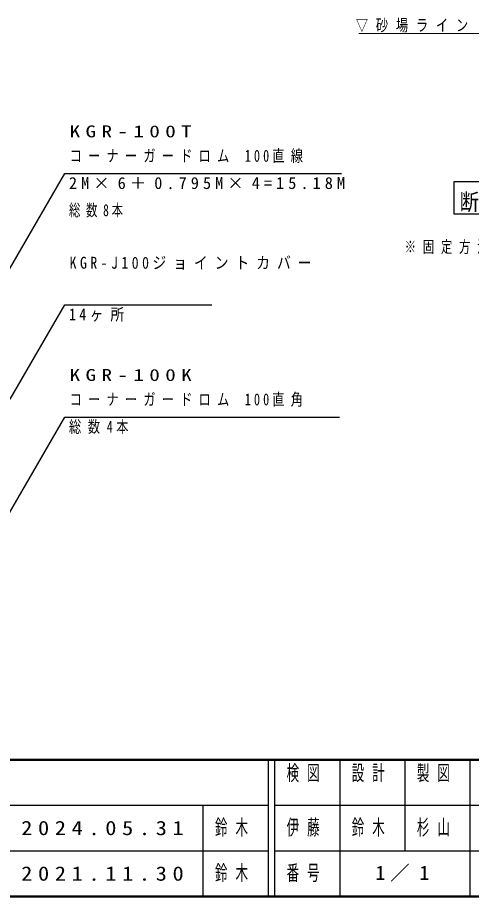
# Model space of a CAD drawing. Units: millimetres, scale not verified. Extents: x -19250 to 0, y 0 to 13350.
# Drawn here: x -14098 to -10614, y 0 to 6753 of the extents above; entities that cross this region are included whole.
import ezdxf

# ---------------------------------------------------------------- set-up
doc = ezdxf.new("R2010")
doc.units = ezdxf.units.MM
for name, color, linetype, lineweight in [('A3図枠', 7, 'Continuous', 25), ('線', 2, 'Continuous', 25), ('補助', 2, 'Continuous', 50)]:
    doc.layers.add(name, color=color, linetype=linetype, lineweight=lineweight)
doc.layers.add('図面プロファイル', color=7, linetype='Continuous')
doc.styles.add('ＭＳ ゴシック', font='')
doc.styles.get('ＭＳ ゴシック').set_extended_font_data('MS Gothic')

msp = doc.modelspace()

# ---------------------------------------------------------------- linework, layer by layer
at = {"layer": 'A3図枠', "lineweight": 50}
for p, q in [((-19250, 1050), (0, 1050)), ((-19250, 0), (0, 0))]:
    msp.add_line(p, q, dxfattribs=at)
at = {"layer": 'A3図枠', "color": 211}
for p, q in [((-12175, 1050), (-12175, 0)), ((-12125, 1050), (-12125, 0)), ((-11625, 1050), (-11625, 350)), ((-11125, 1050), (-11125, 350)), ((-10625, 1050), (-10625, 0)), ((-12125, 350), (0, 350))]:
    msp.add_line(p, q, dxfattribs=at)
at = {"layer": 'A3図枠'}
for p, q in [((-19250, 700), (-12175, 700)), ((-12675, 700), (-12675, 0)), ((-12125, 700), (-9375, 700)), ((-19250, 350), (-12175, 350)), ((-11625, 350), (-11625, 0))]:
    msp.add_line(p, q, dxfattribs=at)
at = {"layer": '線', "color": 7, "lineweight": 13}
msp.add_line((-11478.174, 6630.62), (-9496.41, 6630.62), dxfattribs=at)
at = {"layer": '補助', "lineweight": 25}
for p, q in [((-14160, 4819.904), (-13735, 5556.025)), ((-13735, 5556.025), (-13685, 5556.025)), ((-13685, 5556.025), (-11611.674, 5556.025)), ((-14154.5, 3819.904), (-13735, 4546.499)), ((-13735, 4546.499), (-13685, 4546.499)), ((-13685, 4546.499), (-12606.928, 4546.499)), ((-14160, 2947.904), (-13735, 3684.025)), ((-13735, 3684.025), (-13685, 3684.025)), ((-13685, 3684.025), (-11627.655, 3684.025))]:
    msp.add_line(p, q, dxfattribs=at)
msp.add_lwpolyline([(-10745.717, 5493.912), (-8640.133, 5493.912), (-8640.133, 5244.013), (-10745.717, 5244.013)], close=True, dxfattribs=at)

# ---------------------------------------------------------------- texts
at = {"layer": 'A3図枠', "color": 4, "char_height": 117.3, "style": 'ＭＳ ゴシック'}
for s, insert, attachment_point in [('\\T1.64;\\W0.6;検図', (-11875, 1008.333), 2), ('\\T1.64;\\W0.6;設計', (-11375, 1008.333), 2), ('\\T1.64;\\W0.6;製図', (-10875, 1008.333), 2), ('\\T1.64;\\W0.6;番号', (-11875, 175), 5)]:
    msp.add_mtext(s, dxfattribs=dict(at, insert=insert, attachment_point=attachment_point))
at = {"layer": '図面プロファイル', "attachment_point": 5, "style": 'ＭＳ ゴシック'}
for s, insert, char_height in [('\\T1.5;\\W1.15;2024.05.31', (-13425, 525), 110), ('\\T1.64;\\W0.6;鈴木', (-12425, 525), 117.3), ('\\T1.64;\\W0.6;伊藤', (-11875, 525), 117.3), ('\\T1.64;\\W0.6;鈴木', (-11375, 525), 117.3), ('\\T1.64;\\W0.6;杉山', (-10875, 525), 117.3), ('\\T1.5;\\W1.15;2021.11.30', (-13425, 175), 110), ('\\T1.64;\\W0.6;鈴木', (-12425, 175), 117.3), ('\\T1.5;1／1', (-11125, 175), 110)]:
    msp.add_mtext(s, dxfattribs=dict(at, insert=insert, char_height=char_height))
at = {"layer": '補助', "style": 'ＭＳ ゴシック'}
for s, insert, char_height, attachment_point in [('\\T1.64;\\W0.75;▽砂場ライン', (-11500.859, 6638.919), 91.64, 7), ('\\T1.51;\\W1.3;KGR-100T', (-13698.75, 5924.775), 91.64, 1), ('\\T1.51;\\W0.75;コーナーガードロム\\~100直線', (-13698.75, 5737.275), 91.64, 1), ('\\T1.5;2M×6＋0.795M×4=15.18M', (-13703.75, 5527.692), 91.64, 1), ('\\T1.5;\\W0.85;断面詳細図\\~S=1／10', (-9700.998, 5257.145), 128.3, 8), ('\\T1.5;\\W0.7;総数8本', (-13703.75, 5319.359), 91.64, 1), ('\\T1.59;\\W0.7;※固定方法は、セメダイン575による接着とする。', (-9561.152, 4935.662), 91.64, 8), ('\\T1.5;\\W0.85;KGR-J100ジョイントカバー', (-13698.75, 4915.249), 91.64, 1), ('\\T1.5;\\W0.85;14ヶ所', (-13703.75, 4518.166), 91.64, 1), ('\\T1.51;\\W1.3;KGR-100K', (-13698.75, 4052.775), 91.64, 1), ('\\T1.51;\\W0.75;コーナーガードロム\\~100直角', (-13698.75, 3865.275), 91.64, 1), ('\\T1.55;\\W0.75;総数4本', (-13703.75, 3655.692), 91.64, 1)]:
    msp.add_mtext(s, dxfattribs=dict(at, insert=insert, char_height=char_height, attachment_point=attachment_point))

doc.saveas('drawing.dxf')
